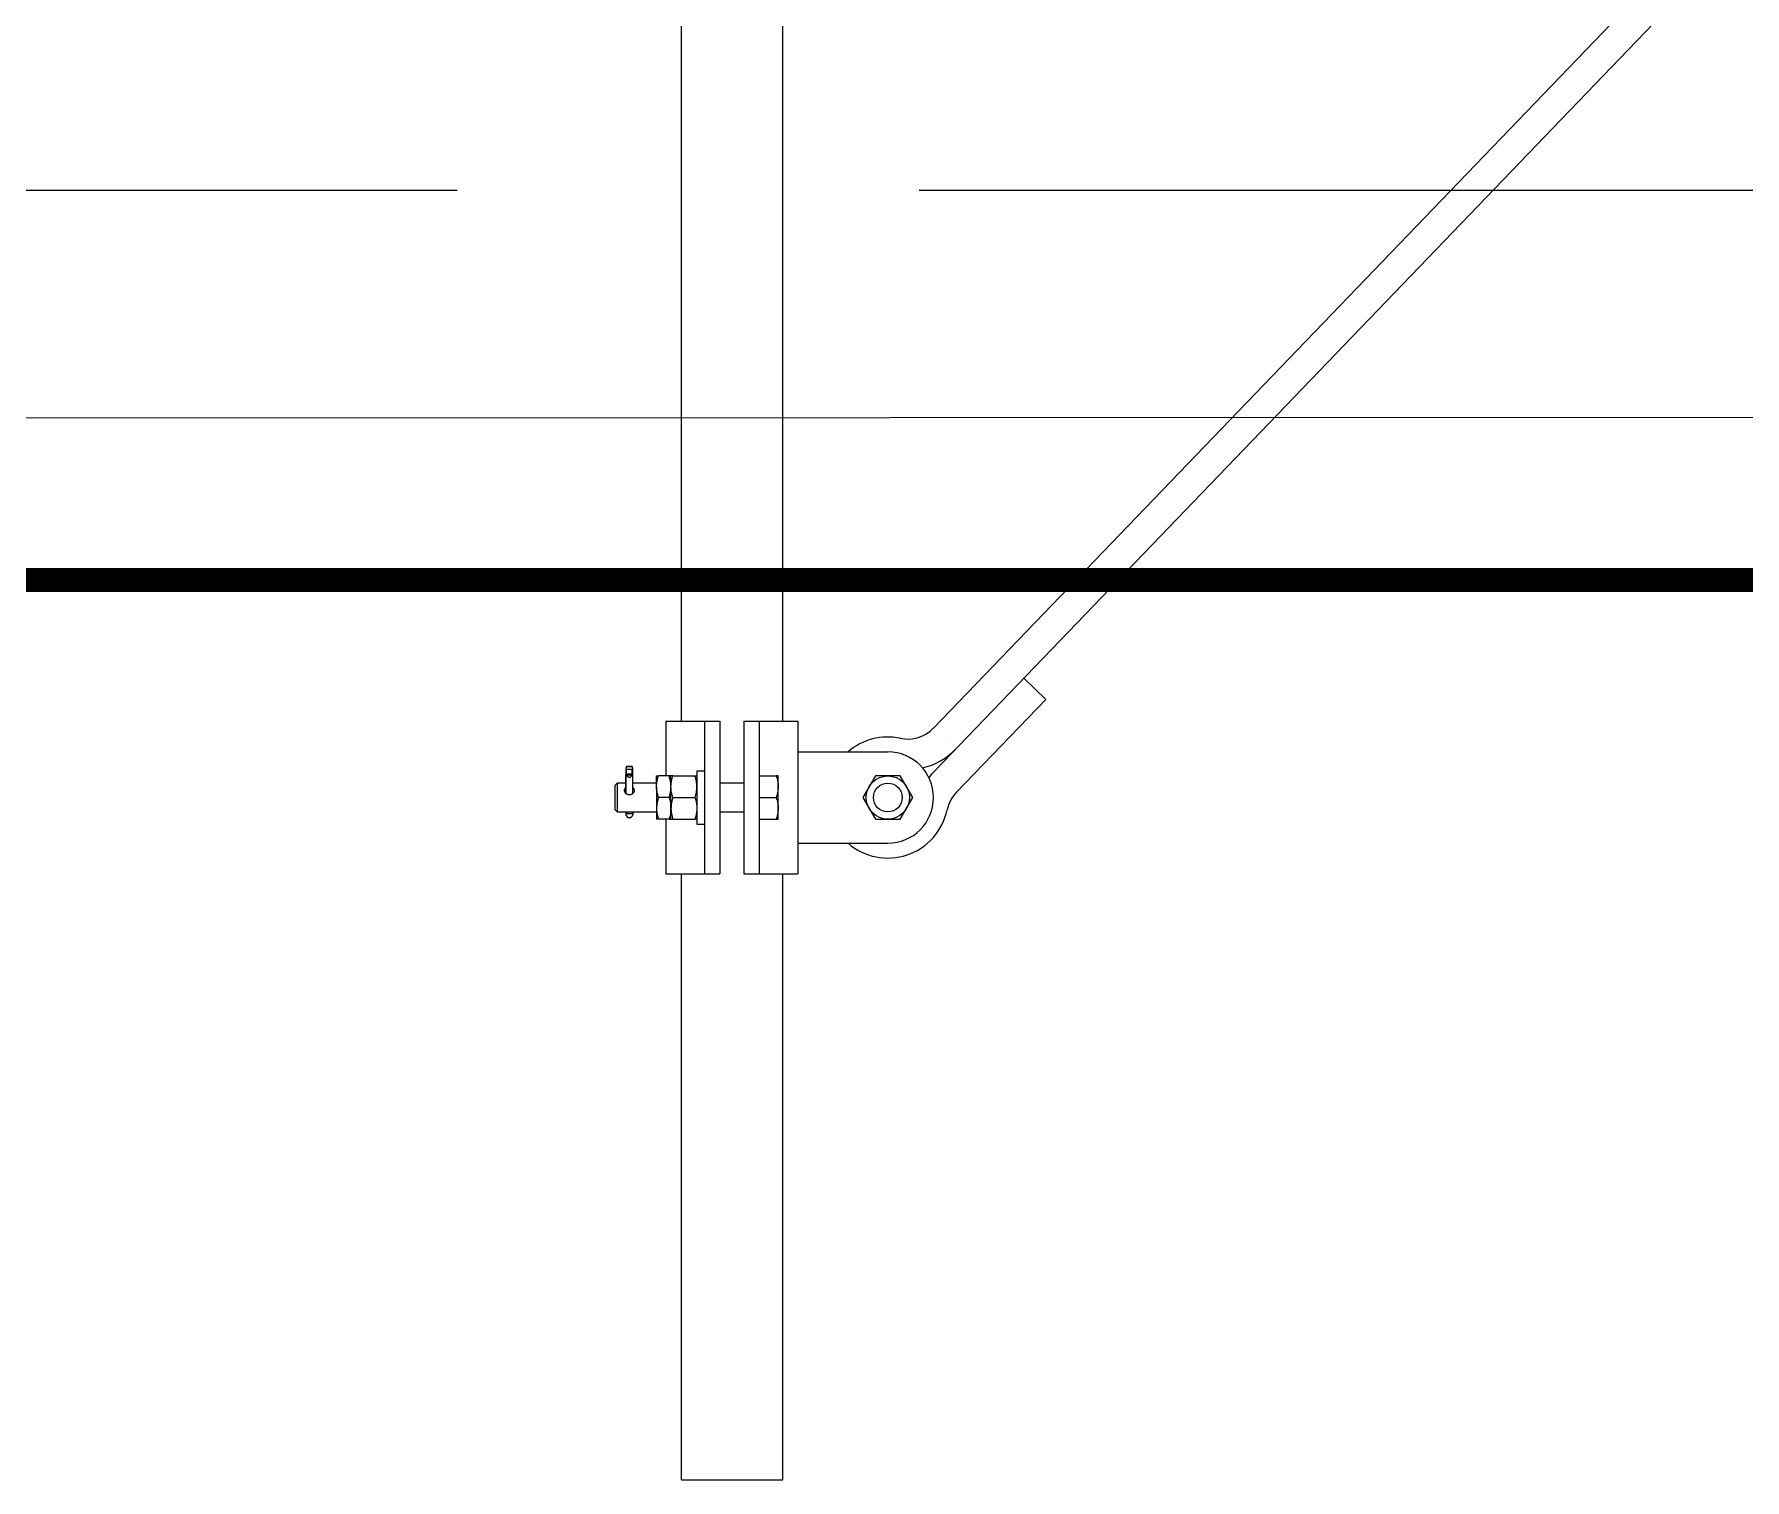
# Model space of a CAD drawing. Header units: millimetres. Extents: x -37020 to 35906, y -101 to 52234.
# Drawn here: x -219.057 to -218.345, y 325.025 to 325.627 of the extents above; entities that cross this region are included whole.
import ezdxf

# ---------------------------------------------------------------- set-up
doc = ezdxf.new("R2010")
doc.units = ezdxf.units.MM
doc.linetypes.add('DASHED2', pattern=[0.375, 0.25, -0.125])
doc.linetypes.add('TRAZO_Y_PUNTO2', pattern=[12.7, 6.35, -3.175, 0, -3.175])
for name, color, linetype in [('Catenaria', 2, 'Continuous'), ('ME-RIELES', 240, 'TRAZO_Y_PUNTO2'), ('unifilar VIAS Ppales', 5, 'DASHED2')]:
    doc.layers.add(name, color=color, linetype=linetype)

msp = doc.modelspace()

# ---------------------------------------------------------------- linework, layer by layer
at = {"color": 251, "linetype": 'Continuous', "lineweight": 15}
for p, q in [((-218.23755, 325.80078, -5.89261), (-218.68227, 325.33834, -5.89261)), ((-218.68192, 325.32039, -5.89261), (-218.23513, 325.78498, -5.89261)), ((-218.7872, 325.34114, -5.89261), (-218.7872, 325.69459, -5.89261)), ((-218.74499, 325.34114, -5.89261), (-218.74499, 325.69459, -5.89261)), ((-218.64474, 325.35904, -5.89261), (-218.63559, 325.35024, -5.89261)), ((-218.67276, 325.31159, -5.89261), (-218.63559, 325.35024, -5.89261)), ((-218.79371, 325.34114, -5.89261), (-218.77126, 325.34114, -5.89261)), ((-218.79371, 325.34114, -5.89261), (-218.79371, 325.31839, -5.89261)), ((-218.77761, 325.34114, -5.89261), (-218.77761, 325.27764, -5.89261)), ((-218.77126, 325.34114, -5.89261), (-218.77126, 325.27764, -5.89261)), ((-218.76126, 325.34114, -5.89261), (-218.73881, 325.34114, -5.89261)), ((-218.76126, 325.34114, -5.89261), (-218.76126, 325.27764, -5.89261)), ((-218.75491, 325.34114, -5.89261), (-218.75491, 325.27764, -5.89261)), ((-218.73881, 325.34114, -5.89261), (-218.73881, 325.27764, -5.89261)), ((-218.73881, 325.32839, -5.89261), (-218.70131, 325.32839, -5.89261)), ((-218.81034, 325.3214, -5.89261), (-218.81034, 325.319, -5.89261)), ((-218.81034, 325.319, -5.89261), (-218.81034, 325.31109, -5.89261)), ((-218.81033, 325.31109, -5.89261), (-218.81033, 325.31899, -5.89261)), ((-218.80771, 325.32106, -5.89261), (-218.81011, 325.32106, -5.89261)), ((-218.81011, 325.31906, -5.89261), (-218.81011, 325.32106, -5.89261)), ((-218.80771, 325.31906, -5.89261), (-218.81011, 325.31906, -5.89261)), ((-218.81007, 325.32232, -5.89261), (-218.80774, 325.32232, -5.89261)), ((-218.81007, 325.31883, -5.89261), (-218.80774, 325.31883, -5.89261)), ((-218.80771, 325.31906, -5.89261), (-218.80771, 325.32106, -5.89261)), ((-218.80748, 325.319, -5.89261), (-218.80748, 325.3214, -5.89261)), ((-218.80748, 325.3111, -5.89261), (-218.80748, 325.319, -5.89261)), ((-218.80748, 325.31109, -5.89261), (-218.80748, 325.31899, -5.89261)), ((-218.79758, 325.31389, -5.89261), (-218.79758, 325.31839, -5.89261)), ((-218.79239, 325.31839, -5.89261), (-218.79678, 325.31839, -5.89261)), ((-218.79158, 325.31389, -5.89261), (-218.79158, 325.31839, -5.89261)), ((-218.79078, 325.31839, -5.89261), (-218.78159, 325.31839, -5.89261)), ((-218.77761, 325.32042, -5.89261), (-218.78078, 325.32042, -5.89261)), ((-218.78078, 325.32042, -5.89261), (-218.78078, 325.29835, -5.89261)), ((-218.75491, 325.31839, -5.89261), (-218.74776, 325.31839, -5.89261)), ((-218.74696, 325.31389, -5.89261), (-218.74696, 325.31839, -5.89261)), ((-218.7065, 325.31839, -5.89261), (-218.7117, 325.30939, -5.89261)), ((-218.69611, 325.31839, -5.89261), (-218.7065, 325.31839, -5.89261)), ((-218.69092, 325.30939, -5.89261), (-218.69611, 325.31839, -5.89261)), ((-218.81394, 325.31539, -5.89261), (-218.81491, 325.31442, -5.89261)), ((-218.81491, 325.31442, -5.89261), (-218.81491, 325.30435, -5.89261)), ((-218.81394, 325.31539, -5.89261), (-218.81394, 325.30339, -5.89261)), ((-218.81034, 325.31539, -5.89261), (-218.81394, 325.31539, -5.89261)), ((-218.79758, 325.31539, -5.89261), (-218.80748, 325.31539, -5.89261)), ((-218.79758, 325.31389, -5.89261), (-218.79758, 325.30489, -5.89261)), ((-218.79158, 325.30489, -5.89261), (-218.79158, 325.31389, -5.89261)), ((-218.76126, 325.31539, -5.89261), (-218.77126, 325.31539, -5.89261)), ((-218.74696, 325.30489, -5.89261), (-218.74696, 325.31389, -5.89261)), ((-218.81491, 325.30435, -5.89261), (-218.81394, 325.30339, -5.89261)), ((-218.81394, 325.30339, -5.89261), (-218.79758, 325.30339, -5.89261)), ((-218.81034, 325.30339, -5.89261), (-218.81034, 325.30319, -5.89261)), ((-218.81034, 325.30319, -5.89261), (-218.81034, 325.30223, -5.89261)), ((-218.81034, 325.30319, -5.89261), (-218.81033, 325.30317, -5.89261)), ((-218.81033, 325.30339, -5.89261), (-218.81033, 325.30317, -5.89261)), ((-218.81033, 325.30317, -5.89261), (-218.81033, 325.30218, -5.89261)), ((-218.80748, 325.30319, -5.89261), (-218.80748, 325.30339, -5.89261)), ((-218.80748, 325.30339, -5.89261), (-218.80748, 325.30317, -5.89261)), ((-218.80748, 325.30223, -5.89261), (-218.80748, 325.30319, -5.89261)), ((-218.80748, 325.30317, -5.89261), (-218.80748, 325.30319, -5.89261)), ((-218.80748, 325.30317, -5.89261), (-218.80748, 325.30218, -5.89261)), ((-218.79758, 325.30489, -5.89261), (-218.79758, 325.30039, -5.89261)), ((-218.79239, 325.30939, -5.89261), (-218.79678, 325.30939, -5.89261)), ((-218.79158, 325.30039, -5.89261), (-218.79158, 325.30489, -5.89261)), ((-218.79078, 325.30939, -5.89261), (-218.78159, 325.30939, -5.89261)), ((-218.77126, 325.30339, -5.89261), (-218.76126, 325.30339, -5.89261)), ((-218.75491, 325.30939, -5.89261), (-218.74776, 325.30939, -5.89261)), ((-218.74696, 325.30039, -5.89261), (-218.74696, 325.30489, -5.89261)), ((-218.7117, 325.30939, -5.89261), (-218.7065, 325.30039, -5.89261)), ((-218.69611, 325.30039, -5.89261), (-218.69092, 325.30939, -5.89261)), ((-218.79239, 325.30039, -5.89261), (-218.79678, 325.30039, -5.89261)), ((-218.79371, 325.30039, -5.89261), (-218.79371, 325.27764, -5.89261)), ((-218.79078, 325.30039, -5.89261), (-218.78159, 325.30039, -5.89261)), ((-218.78078, 325.29835, -5.89261), (-218.77761, 325.29835, -5.89261)), ((-218.75491, 325.30039, -5.89261), (-218.74776, 325.30039, -5.89261)), ((-218.7065, 325.30039, -5.89261), (-218.69611, 325.30039, -5.89261)), ((-218.73881, 325.29039, -5.89261), (-218.70131, 325.29039, -5.89261)), ((-218.79371, 325.27764, -5.89261), (-218.77126, 325.27764, -5.89261)), ((-218.7872, 325.02534, -5.89261), (-218.7872, 325.27764, -5.89261)), ((-218.76126, 325.27764, -5.89261), (-218.73881, 325.27764, -5.89261)), ((-218.74499, 325.02534, -5.89261), (-218.74499, 325.27764, -5.89261)), ((-218.7872, 325.02534, -5.89261), (-218.74499, 325.02534, -5.89261))]:
    msp.add_line(p, q, dxfattribs=at)
for radius in [0.009, 0.006]:
    msp.add_circle((-218.70131, 325.30939, -5.89261), radius, dxfattribs=at)
for centre, radius, start, end in [((-218.70131, 325.30939, -5.89261), 0.0252, 78.1961, 131.06726), ((-218.69309, 325.34874, -5.89261), 0.015, 258.1961, 316.1187), ((-218.66231, 325.31914, -5.89261), 0.02135, 136.1187, 136.14002), ((-218.70131, 325.30939, -5.89261), 0.019, 270, 90), ((-218.69309, 325.34874, -5.89261), 0.0277, 282.95595, 316.1187), ((-218.66195, 325.30119, -5.89261), 0.0277, 136.1187, 143.47572), ((-218.66195, 325.30119, -5.89261), 0.015, 136.1187, 168.23539), ((-218.80891, 325.30502, -5.89261), 0.00233, 232.40804, 307.59196), ((-218.70131, 325.30939, -5.89261), 0.0252, 228.92601, 348.23539), ((-218.81011, 325.30223, -5.89261), 0.00023, 180, 190.96235), ((-218.80891, 325.30246, -5.89261), 0.00145, 190.96235, 349.03765), ((-218.80771, 325.30223, -5.89261), 0.00023, 349.03765, 0)]:
    msp.add_arc(centre, radius, start, end, dxfattribs=at)
for centre, major_axis, ratio, start_param, end_param in [((-218.81011, 325.3214, -5.89261), (0, -0.000337), 0.683289, 4.52106, 6.283185), ((-218.81011, 325.319, -5.89261), (0.00023, 0), 0.268541, 1.570796, 3.332922), ((-218.80891, 325.32106, -5.89261), (0, -0.00212), 0.683289, 4.075021, 4.52106), ((-218.80891, 325.31906, -5.89261), (0.00145, 0), 0.268541, 3.332922, 3.77896), ((-218.80891, 325.32232, -5.89261), (0.00145, 0), 0.002646, 0.637368, 2.504225), ((-218.80891, 325.32032, -5.89261), (0, 0.00251), 0.578234, 2.208164, 4.075021), ((-218.80891, 325.32106, -5.89261), (0, 0.00212), 0.683289, -1.379467, -0.933429), ((-218.80891, 325.31906, -5.89261), (0.00145, 0), 0.268541, -0.637368, -0.191329), ((-218.80771, 325.3214, -5.89261), (0, 0.000337), 0.683289, 3.141593, 4.903718), ((-218.80771, 325.319, -5.89261), (0.00023, 0), 0.268541, -0.191329, 1.570796)]:
    msp.add_ellipse(centre, major_axis=major_axis, ratio=ratio, start_param=start_param, end_param=end_param, dxfattribs=at)
for points, knots in [([(-218.79758, 325.31389, -5.89261), (-218.79757, 325.3143, -5.89261), (-218.79754, 325.31526, -5.89261), (-218.79728, 325.31677, -5.89261), (-218.79695, 325.31785, -5.89261), (-218.79678, 325.31839, -5.89261)], [0, 0, 0, 0, 0.268407, 0.632373, 1, 1, 1, 1]), ([(-218.79758, 325.31839, -5.89261), (-218.79758, 325.31839, -5.89261), (-218.79758, 325.31839, -5.89261), (-218.79752, 325.31839, -5.89261), (-218.79735, 325.31839, -5.89261), (-218.79711, 325.31839, -5.89261), (-218.79689, 325.31839, -5.89261), (-218.79678, 325.31839, -5.89261)], [0, 0, 0, 0, 0.070056, 0.299813, 0.530831, 0.765026, 1, 1, 1, 1]), ([(-218.79158, 325.31389, -5.89261), (-218.7916, 325.3143, -5.89261), (-218.79163, 325.31526, -5.89261), (-218.79189, 325.31677, -5.89261), (-218.79222, 325.31785, -5.89261), (-218.79239, 325.31839, -5.89261)], [0, 0, 0, 0, 0.268407, 0.632373, 1, 1, 1, 1]), ([(-218.79158, 325.31839, -5.89261), (-218.79158, 325.31839, -5.89261), (-218.79159, 325.31839, -5.89261), (-218.79165, 325.31839, -5.89261), (-218.79181, 325.31839, -5.89261), (-218.79206, 325.31839, -5.89261), (-218.79228, 325.31839, -5.89261), (-218.79239, 325.31839, -5.89261)], [0, 0, 0, 0, 0.070056, 0.299813, 0.530831, 0.765026, 1, 1, 1, 1]), ([(-218.79158, 325.31389, -5.89261), (-218.79158, 325.31399, -5.89261), (-218.79158, 325.31445, -5.89261), (-218.79152, 325.31526, -5.89261), (-218.79135, 325.31631, -5.89261), (-218.79111, 325.31735, -5.89261), (-218.79089, 325.31804, -5.89261), (-218.79078, 325.31839, -5.89261)], [0, 0, 0, 0, 0.070056, 0.299813, 0.530831, 0.765026, 1, 1, 1, 1]), ([(-218.79078, 325.31839, -5.89261), (-218.79089, 325.31839, -5.89261), (-218.79112, 325.31839, -5.89261), (-218.79138, 325.31839, -5.89261), (-218.79155, 325.31839, -5.89261), (-218.79157, 325.31839, -5.89261), (-218.79158, 325.31839, -5.89261)], [0, 0, 0, 0, 0.247269, 0.495363, 0.746874, 1, 1, 1, 1]), ([(-218.78078, 325.31389, -5.89261), (-218.78078, 325.31399, -5.89261), (-218.78079, 325.31457, -5.89261), (-218.78086, 325.31537, -5.89261), (-218.78102, 325.3163, -5.89261), (-218.78123, 325.31723, -5.89261), (-218.78144, 325.31792, -5.89261), (-218.78159, 325.31839, -5.89261)], [0, 0, 0, 0, 0.070059, 0.376588, 0.530821, 0.683101, 1, 1, 1, 1]), ([(-218.78159, 325.31839, -5.89261), (-218.78147, 325.31839, -5.89261), (-218.78124, 325.31839, -5.89261), (-218.78099, 325.31839, -5.89261), (-218.78082, 325.31839, -5.89261), (-218.78079, 325.31839, -5.89261), (-218.78078, 325.31839, -5.89261)], [0, 0, 0, 0, 0.2472686, 0.4953626, 0.746874, 1, 1, 1, 1]), ([(-218.74776, 325.31839, -5.89261), (-218.74765, 325.31802, -5.89261), (-218.74742, 325.3173, -5.89261), (-218.74716, 325.31618, -5.89261), (-218.74699, 325.31504, -5.89261), (-218.74697, 325.31427, -5.89261), (-218.74696, 325.31389, -5.89261)], [0, 0, 0, 0, 0.2472686, 0.4953626, 0.746874, 1, 1, 1, 1]), ([(-218.74696, 325.31839, -5.89261), (-218.74697, 325.31839, -5.89261), (-218.74698, 325.31839, -5.89261), (-218.74709, 325.31839, -5.89261), (-218.74726, 325.31839, -5.89261), (-218.74745, 325.31839, -5.89261), (-218.74762, 325.31839, -5.89261), (-218.74772, 325.31839, -5.89261), (-218.74776, 325.31839, -5.89261)], [0, 0, 0, 0, 0.19903, 0.398926, 0.601147, 0.803999, 0.901978, 1, 1, 1, 1]), ([(-218.80891, 325.31048, -5.89261), (-218.80902, 325.31049, -5.89261), (-218.80923, 325.3105, -5.89261), (-218.80955, 325.31058, -5.89261), (-218.80985, 325.31072, -5.89261), (-218.81012, 325.31089, -5.89261), (-218.81037, 325.31111, -5.89261), (-218.81058, 325.31137, -5.89261), (-218.81075, 325.31165, -5.89261), (-218.81086, 325.31195, -5.89261), (-218.81091, 325.31225, -5.89261), (-218.81091, 325.31254, -5.89261), (-218.81085, 325.31281, -5.89261), (-218.81075, 325.31305, -5.89261), (-218.8106, 325.31328, -5.89261), (-218.81046, 325.31343, -5.89261), (-218.81036, 325.3135, -5.89261), (-218.81034, 325.31351, -5.89261)], [0, 0, 0, 0, 0.068185, 0.138424, 0.206589, 0.276604, 0.347191, 0.419719, 0.492019, 0.56656, 0.636312, 0.708255, 0.775366, 0.84438, 0.912446, 0.982318, 1, 1, 1, 1]), ([(-218.80748, 325.31351, -5.89261), (-218.80747, 325.31351, -5.89261), (-218.80738, 325.31345, -5.89261), (-218.80724, 325.3133, -5.89261), (-218.80707, 325.31307, -5.89261), (-218.80696, 325.3128, -5.89261), (-218.80691, 325.31253, -5.89261), (-218.80691, 325.31224, -5.89261), (-218.80696, 325.31195, -5.89261), (-218.80707, 325.31167, -5.89261), (-218.80722, 325.3114, -5.89261), (-218.80742, 325.31115, -5.89261), (-218.80766, 325.31092, -5.89261), (-218.80794, 325.31073, -5.89261), (-218.80825, 325.31059, -5.89261), (-218.80858, 325.3105, -5.89261), (-218.8088, 325.31049, -5.89261), (-218.80891, 325.31048, -5.89261)], [0, 0, 0, 0, 0.007353, 0.079304, 0.153361, 0.224729, 0.298371, 0.366432, 0.436535, 0.503615, 0.572511, 0.642094, 0.713546, 0.785744, 0.860107, 0.929006, 1, 1, 1, 1]), ([(-218.79678, 325.30939, -5.89261), (-218.79684, 325.30958, -5.89261), (-218.79696, 325.30995, -5.89261), (-218.79722, 325.31088, -5.89261), (-218.79744, 325.31191, -5.89261), (-218.79757, 325.31303, -5.89261), (-218.79758, 325.3136, -5.89261), (-218.79758, 325.31389, -5.89261)], [0, 0, 0, 0, 0.1285596, 0.257217, 0.6262796, 0.8131452, 1, 1, 1, 1]), ([(-218.79239, 325.30939, -5.89261), (-218.79227, 325.30976, -5.89261), (-218.79198, 325.31068, -5.89261), (-218.79173, 325.31191, -5.89261), (-218.7916, 325.31303, -5.89261), (-218.79159, 325.3136, -5.89261), (-218.79158, 325.31389, -5.89261)], [0, 0, 0, 0, 0.257198, 0.626269, 0.812787, 1, 1, 1, 1]), ([(-218.79078, 325.30939, -5.89261), (-218.79089, 325.30975, -5.89261), (-218.79112, 325.31048, -5.89261), (-218.79138, 325.31159, -5.89261), (-218.79155, 325.31273, -5.89261), (-218.79157, 325.3135, -5.89261), (-218.79158, 325.31389, -5.89261)], [0, 0, 0, 0, 0.247269, 0.495363, 0.746874, 1, 1, 1, 1]), ([(-218.78159, 325.30939, -5.89261), (-218.78147, 325.30975, -5.89261), (-218.78124, 325.31048, -5.89261), (-218.78099, 325.31159, -5.89261), (-218.78082, 325.31273, -5.89261), (-218.78079, 325.3135, -5.89261), (-218.78078, 325.31389, -5.89261)], [0, 0, 0, 0, 0.247269, 0.495363, 0.746874, 1, 1, 1, 1]), ([(-218.74696, 325.31389, -5.89261), (-218.74696, 325.31378, -5.89261), (-218.74696, 325.31332, -5.89261), (-218.74702, 325.31252, -5.89261), (-218.74719, 325.31147, -5.89261), (-218.74743, 325.31042, -5.89261), (-218.74765, 325.30973, -5.89261), (-218.74776, 325.30939, -5.89261)], [0, 0, 0, 0, 0.070056, 0.299813, 0.530831, 0.765026, 1, 1, 1, 1]), ([(-218.79678, 325.30939, -5.89261), (-218.79693, 325.3089, -5.89261), (-218.79716, 325.30817, -5.89261), (-218.79737, 325.30718, -5.89261), (-218.79754, 325.30617, -5.89261), (-218.79756, 325.3054, -5.89261), (-218.79758, 325.30489, -5.89261)], [0, 0, 0, 0, 0.3298121, 0.4953835, 0.6598535, 1, 1, 1, 1]), ([(-218.79758, 325.30489, -5.89261), (-218.79758, 325.30478, -5.89261), (-218.79758, 325.30432, -5.89261), (-218.79752, 325.30352, -5.89261), (-218.79735, 325.30247, -5.89261), (-218.79711, 325.30142, -5.89261), (-218.79689, 325.30073, -5.89261), (-218.79678, 325.30039, -5.89261)], [0, 0, 0, 0, 0.070056, 0.299813, 0.530831, 0.765026, 1, 1, 1, 1]), ([(-218.79239, 325.30939, -5.89261), (-218.79227, 325.30902, -5.89261), (-218.79204, 325.3083, -5.89261), (-218.79179, 325.30718, -5.89261), (-218.79162, 325.30604, -5.89261), (-218.79159, 325.30527, -5.89261), (-218.79158, 325.30489, -5.89261)], [0, 0, 0, 0, 0.247269, 0.495363, 0.746874, 1, 1, 1, 1]), ([(-218.79158, 325.30489, -5.89261), (-218.79158, 325.30478, -5.89261), (-218.79159, 325.30432, -5.89261), (-218.79165, 325.30352, -5.89261), (-218.79181, 325.30247, -5.89261), (-218.79206, 325.30142, -5.89261), (-218.79228, 325.30073, -5.89261), (-218.79239, 325.30039, -5.89261)], [0, 0, 0, 0, 0.070056, 0.299813, 0.530831, 0.765026, 1, 1, 1, 1]), ([(-218.79078, 325.30939, -5.89261), (-218.79084, 325.3092, -5.89261), (-218.79096, 325.30882, -5.89261), (-218.79122, 325.30789, -5.89261), (-218.79144, 325.30687, -5.89261), (-218.79157, 325.30574, -5.89261), (-218.79158, 325.30517, -5.89261), (-218.79158, 325.30489, -5.89261)], [0, 0, 0, 0, 0.128559, 0.257217, 0.626279, 0.812792, 1, 1, 1, 1]), ([(-218.79158, 325.30489, -5.89261), (-218.79158, 325.30468, -5.89261), (-218.79157, 325.30427, -5.89261), (-218.7915, 325.30331, -5.89261), (-218.79128, 325.302, -5.89261), (-218.79095, 325.30093, -5.89261), (-218.79078, 325.30039, -5.89261)], [0, 0, 0, 0, 0.134092, 0.268456, 0.632398, 1, 1, 1, 1]), ([(-218.78159, 325.30939, -5.89261), (-218.78153, 325.3092, -5.89261), (-218.7814, 325.30882, -5.89261), (-218.78114, 325.30789, -5.89261), (-218.78093, 325.30687, -5.89261), (-218.7808, 325.30574, -5.89261), (-218.78079, 325.30517, -5.89261), (-218.78078, 325.30489, -5.89261)], [0, 0, 0, 0, 0.128559, 0.257217, 0.626279, 0.812792, 1, 1, 1, 1]), ([(-218.78078, 325.30489, -5.89261), (-218.78079, 325.30468, -5.89261), (-218.78079, 325.30427, -5.89261), (-218.78087, 325.30331, -5.89261), (-218.78109, 325.302, -5.89261), (-218.78142, 325.30093, -5.89261), (-218.78159, 325.30039, -5.89261)], [0, 0, 0, 0, 0.134092, 0.268456, 0.632398, 1, 1, 1, 1]), ([(-218.74776, 325.30939, -5.89261), (-218.74765, 325.30902, -5.89261), (-218.74742, 325.3083, -5.89261), (-218.74716, 325.30718, -5.89261), (-218.74699, 325.30604, -5.89261), (-218.74697, 325.30527, -5.89261), (-218.74696, 325.30489, -5.89261)], [0, 0, 0, 0, 0.2472686, 0.4953626, 0.746874, 1, 1, 1, 1]), ([(-218.74696, 325.30489, -5.89261), (-218.74696, 325.30478, -5.89261), (-218.74696, 325.30432, -5.89261), (-218.74702, 325.30352, -5.89261), (-218.74719, 325.30247, -5.89261), (-218.74743, 325.30142, -5.89261), (-218.74765, 325.30073, -5.89261), (-218.74776, 325.30039, -5.89261)], [0, 0, 0, 0, 0.0700556, 0.2998126, 0.5308313, 0.7650256, 1, 1, 1, 1]), ([(-218.79678, 325.30039, -5.89261), (-218.79689, 325.30039, -5.89261), (-218.79712, 325.30039, -5.89261), (-218.79738, 325.30039, -5.89261), (-218.79755, 325.30039, -5.89261), (-218.79757, 325.30039, -5.89261), (-218.79758, 325.30039, -5.89261)], [0, 0, 0, 0, 0.247269, 0.495363, 0.746874, 1, 1, 1, 1]), ([(-218.79239, 325.30039, -5.89261), (-218.79227, 325.30039, -5.89261), (-218.79204, 325.30039, -5.89261), (-218.79179, 325.30039, -5.89261), (-218.79162, 325.30039, -5.89261), (-218.79159, 325.30039, -5.89261), (-218.79158, 325.30039, -5.89261)], [0, 0, 0, 0, 0.247269, 0.495363, 0.746874, 1, 1, 1, 1]), ([(-218.79158, 325.30039, -5.89261), (-218.79158, 325.30039, -5.89261), (-218.79158, 325.30039, -5.89261), (-218.7915, 325.30039, -5.89261), (-218.79135, 325.30039, -5.89261), (-218.79114, 325.30039, -5.89261), (-218.79093, 325.30039, -5.89261), (-218.79078, 325.30039, -5.89261)], [0, 0, 0, 0, 0.070059, 0.376588, 0.530821, 0.683101, 1, 1, 1, 1]), ([(-218.78078, 325.30039, -5.89261), (-218.78078, 325.30039, -5.89261), (-218.78079, 325.30039, -5.89261), (-218.78085, 325.30039, -5.89261), (-218.78101, 325.30039, -5.89261), (-218.78126, 325.30039, -5.89261), (-218.78148, 325.30039, -5.89261), (-218.78159, 325.30039, -5.89261)], [0, 0, 0, 0, 0.0700556, 0.2998126, 0.5308313, 0.7650256, 1, 1, 1, 1]), ([(-218.74776, 325.30039, -5.89261), (-218.74767, 325.30039, -5.89261), (-218.74748, 325.30039, -5.89261), (-218.74726, 325.30039, -5.89261), (-218.74709, 325.30039, -5.89261), (-218.74698, 325.30039, -5.89261), (-218.74697, 325.30039, -5.89261), (-218.74696, 325.30039, -5.89261)], [0, 0, 0, 0, 0.195992, 0.395337, 0.59523, 0.797179, 1, 1, 1, 1])]:
    msp.add_open_spline(points, degree=3, knots=knots, dxfattribs=at)
at = {"layer": 'Catenaria', "color": 1, "linetype": 'Continuous', "ltscale": 7}
for p, q in [((-219.68821, 325.56225), (-218.88053, 325.56225)), ((-218.68821, 325.56225), (-217.88053, 325.56225))]:
    msp.add_line(p, q, dxfattribs=at)
at = {"layer": 'ME-RIELES', "color": 8, "ltscale": 0.1, "const_width": 0.01, "elevation": 0.22914}
msp.add_lwpolyline([(-342.36867, 325.40565), (58.43097, 325.38714)], dxfattribs=at)
at = {"layer": 'unifilar VIAS Ppales', "color": 251, "linetype": 'Continuous', "ltscale": 10}
for p, q in [((-200.86541, 325.47414), (-236.83969, 325.46075, -11.48)), ((-200.86539, 325.40429), (-236.83967, 325.3909, -11.48))]:
    msp.add_line(p, q, dxfattribs=at)

doc.saveas('drawing.dxf')
